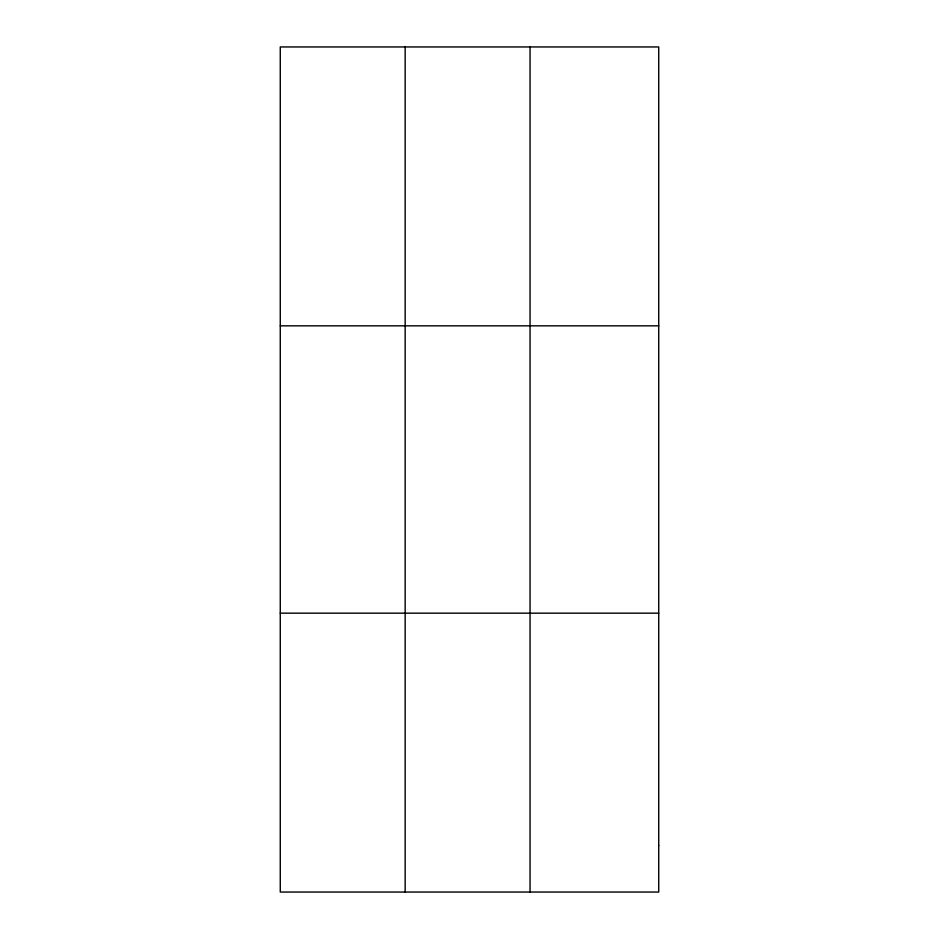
<?xml version="1.0" encoding="UTF-8"?>
<svg xmlns="http://www.w3.org/2000/svg" width="939" height="939" viewBox="0 0 939 939"><rect width="100%" height="100%" fill="white"/><g stroke="black" fill="none" stroke-linecap="round" stroke-linejoin="round"><path stroke-width="1.41" d="M405.167 892.05L405.167 46.95M530.054 892.05L530.054 46.95M280.268 325.833L658.732 325.833M280.268 613.167L658.732 613.167M658.732 845.57L658.732 892.05L280.268 892.05L280.268 46.95L658.732 46.95L658.732 845.57"/></g></svg>
